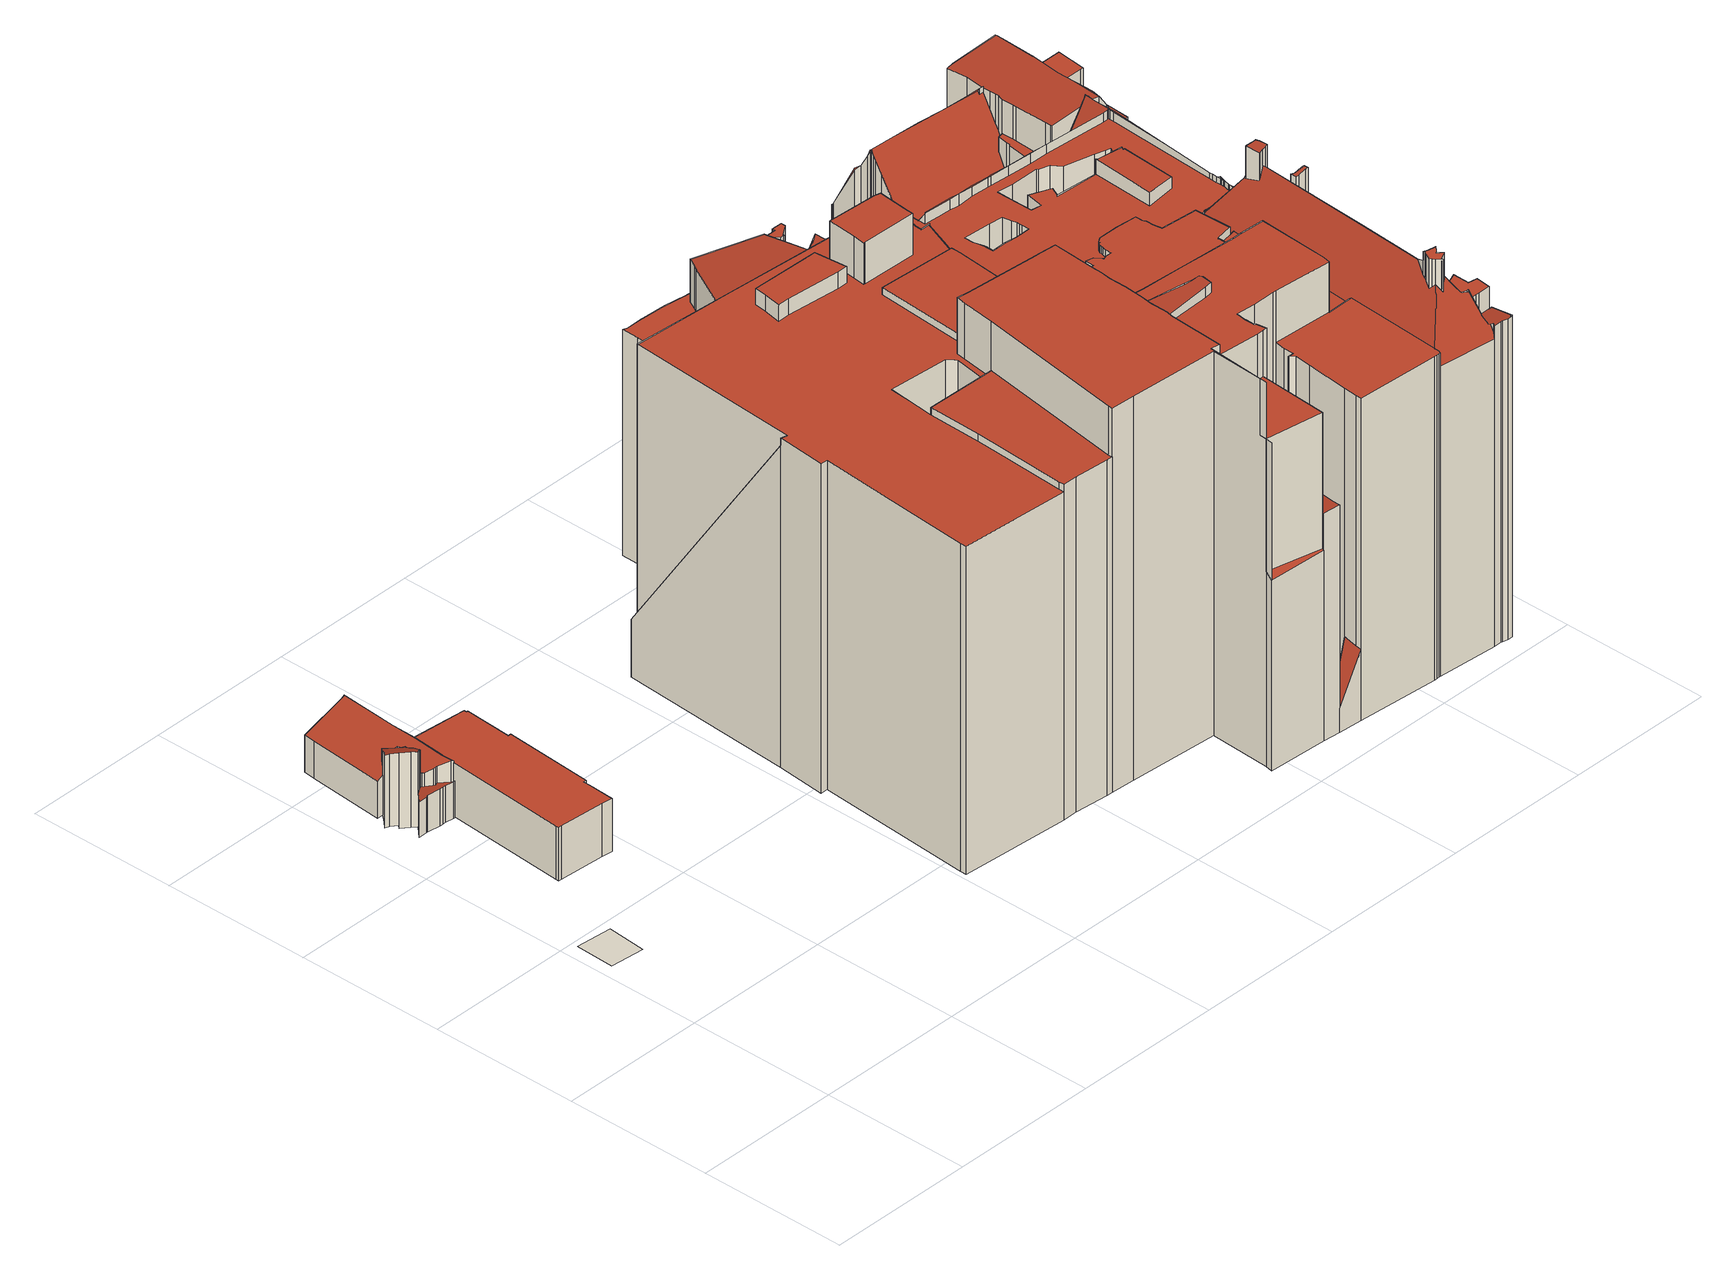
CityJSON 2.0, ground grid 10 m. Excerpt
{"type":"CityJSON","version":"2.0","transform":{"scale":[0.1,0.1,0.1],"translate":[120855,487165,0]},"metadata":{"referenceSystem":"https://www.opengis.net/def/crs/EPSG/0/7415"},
"CityObjects":{
"building1":{"type":"Building","attributes":{"dak_type":"no points","data_area":0,"data_coverage":0,"geconstateerd":false,"gid":17598523,"h_maaiveld":0.97,"kas_warenhuis":false,"lod11_replace":false,"ondergronds_type":"above ground","oorspronkelijkbouwjaar":1005,"pw_actueel":"yes","pw_bron":"ahn3","reconstructie_methode":"tudelft3d-geoflow","reconstruction_skipped":true,"rn":1,"status":"Pand in gebruik","t_run":12.97},"geometry":[{"type":"MultiSurface","lod":"0","boundaries":[[[0,1,2,3]]]}]},
"building2":{"type":"Building","attributes":{"dak_type":"slanted","data_area":21.31,"data_coverage":0.829,"geconstateerd":false,"gid":17598527,"h_dak_50p":4.55,"h_dak_70p":4.78,"h_dak_max":6.63,"h_dak_min":3.34,"h_maaiveld":1.11,"kas_warenhuis":false,"lod11_replace":false,"ondergronds_type":"above ground","oorspronkelijkbouwjaar":1005,"pw_actueel":"yes","pw_bron":"ahn3","reconstructie_methode":"tudelft3d-geoflow","reconstruction_skipped":false,"rmse_lod12":0.75,"rmse_lod13":1.31,"rmse_lod22":0.207,"rn":1,"status":"Pand in gebruik","t_run":114.47,"val3dity_codes_lod12":"[]","val3dity_codes_lod13":"[]","val3dity_codes_lod22":"[]"},"children":["building2-1"]},
"building2-1":{"type":"BuildingPart","parents":["building2"],"geometry":[{"type":"Solid","lod":"2.2","boundaries":[[[[4,5,6,7,8,9,10,11,12,13,14,15,16,17,18,19,20,21,22,23,24,25,26,27,28,29,30]],[[31,32,33,34]],[[35,36,37,38]],[[39,28,27,40]],[[41,7,6,42]],[[43,44,45,46]],[[47,20,19,48]],[[40,27,26,49]],[[50,24,23,51]],[[52,21,20,47]],[[46,45,18,17,53]],[[48,19,18,45]],[[38,37,29,28,39]],[[54,15,14,55]],[[56,30,29,37]],[[57,4,30,56]],[[58,59,60,61]],[[62,8,7,41]],[[42,6,5,63]],[[49,26,25,64]],[[65,66,67,68]],[[53,17,16,69]],[[69,16,15,54]],[[70,22,21,52]],[[68,67,71,72]],[[51,23,22,70]],[[64,25,24,50]],[[73,13,12,74]],[[55,14,13,73]],[[72,71,75,76]],[[77,78,44,43]],[[79,80,78,77]],[[81,82,83,84]],[[82,85,86,87]],[[87,86,88,89]],[[84,83,66,65]],[[61,60,85,82,81]],[[76,75,90,91]],[[91,90,80,79]],[[59,11,10,92]],[[92,10,9,93]],[[74,12,11,59,58]],[[93,9,8,62]],[[63,5,4,57]],[[89,88,94,95]],[[95,94,32,31]],[[34,33,36,35]],[[65,68,72,76,91,79,77,43,46,53,69,54,55,73,74,58,61,81,84]],[[32,94,88,86,85,60,59,92,93,62,41,42,63,57,56,37,36,33]],[[38,39,40,49,64,50,51,70,52,47,48,45,44,78,80,90,75,71,67,66,83,82,87,89,95,31,34,35]]]],"semantics":{"surfaces":[{"type":"GroundSurface"},{"type":"WallSurface","on_footprint_edge":false},{"type":"WallSurface","on_footprint_edge":true},{"type":"RoofSurface"}],"values":[[0,1,1,2,2,1,2,2,2,2,2,2,2,2,2,2,1,2,2,2,1,2,2,2,1,2,2,2,2,1,1,1,1,1,1,1,1,1,1,2,2,2,2,2,1,1,1,3,3,3]]}}]},
"building3":{"type":"Building","attributes":{"dak_type":"horizontal","data_area":43.42,"data_coverage":0.924,"geconstateerd":false,"gid":17598525,"h_dak_50p":4.78,"h_dak_70p":4.79,"h_dak_max":4.99,"h_dak_min":4.66,"h_maaiveld":1.18,"kas_warenhuis":false,"lod11_replace":false,"ondergronds_type":"above ground","oorspronkelijkbouwjaar":1005,"pw_actueel":"yes","pw_bron":"ahn3","reconstructie_methode":"tudelft3d-geoflow","reconstruction_skipped":false,"rmse_lod12":0.025,"rmse_lod13":0.0248,"rmse_lod22":0.0235,"rn":1,"status":"Pand in gebruik","t_run":84.15,"val3dity_codes_lod12":"[]","val3dity_codes_lod13":"[]","val3dity_codes_lod22":"[]"},"children":["building3-1"]},
"building3-1":{"type":"BuildingPart","parents":["building3"],"geometry":[{"type":"Solid","lod":"2.2","boundaries":[[[[96,97,98,99,100,101,102,103,104,105,106,107,108,109,110,111]],[[112,100,99,113]],[[113,99,98,114]],[[115,111,110,116]],[[117,96,111,115]],[[118,108,107,119]],[[120,101,100,112]],[[121,103,102,122]],[[122,102,101,120]],[[123,104,103,121]],[[114,98,97,124]],[[124,97,96,117]],[[125,109,108,118]],[[116,110,109,125]],[[126,105,104,123]],[[127,106,105,126]],[[119,107,106,127]],[[119,127,126,123,121,122,120,112,113,114,124,117,115,116,125,118]]]],"semantics":{"surfaces":[{"type":"GroundSurface"},{"type":"WallSurface","on_footprint_edge":true},{"type":"RoofSurface"}],"values":[[0,1,1,1,1,1,1,1,1,1,1,1,1,1,1,1,1,2]]}}]},
"building4":{"type":"Building","attributes":{"dak_type":"slanted","data_area":963.53,"data_coverage":0.908,"geconstateerd":false,"gid":17599098,"h_dak_50p":22.99,"h_dak_70p":23.37,"h_dak_max":27.12,"h_dak_min":1.41,"h_maaiveld":0.661,"kas_warenhuis":false,"lod11_replace":false,"ondergronds_type":"above ground","oorspronkelijkbouwjaar":1005,"pw_actueel":"yes","pw_bron":"ahn3","reconstructie_methode":"tudelft3d-geoflow","reconstruction_skipped":false,"rmse_lod12":2.48,"rmse_lod13":1.71,"rmse_lod22":0.513,"rn":1,"status":"Pand in gebruik","t_run":2767.5,"val3dity_codes_lod12":"[]","val3dity_codes_lod13":"[104]","val3dity_codes_lod22":"[303]"},"children":["building4-1"]},
"building4-1":{"type":"BuildingPart","parents":["building4"],"geometry":[{"type":"Solid","lod":"2.2","boundaries":[[[[128,129,130,131,132,133,134,135,136,137,138,139,140,141,142,143,144,145,146,147,148,149,150,151,152,153,154,155,156,157,158,159,160,161,162,163,164,165,166,167,168,169,170,171,172,173,174,175,176,177,178,179,180,181,182,183,184,185,186,187,188,189,190,191,192,193,194,195,196,197,198,199,200,201,202,203,204,205,206,207,208,209,210]],[[211,212,213]],[[214,215,213]],[[216,217,218,219]],[[220,208,207,221,222]],[[223,220,224,225]],[[226,195,194,227]],[[228,133,132,229]],[[229,132,131,230]],[[231,147,146,232]],[[233,148,147,231]],[[234,149,148,233]],[[235,144,143,236]],[[237,141,140,238]],[[221,207,206,239]],[[238,140,139,240]],[[240,139,138,241]],[[230,131,130,242]],[[243,134,133,228]],[[244,245,246,247]],[[247,246,248,249]],[[250,251,159,158,252]],[[253,254,255,256,257]],[[258,259,260,261]],[[262,263,264,265]],[[266,193,192,264]],[[227,194,193,266]],[[252,158,157,267]],[[268,269,270,271]],[[272,156,155,273]],[[273,155,154,274]],[[275,276,277,270]],[[278,279,280,281]],[[282,202,201,283]],[[284,150,149,234]],[[285,286,287,288]],[[289,290,291,292,293]],[[294,295,296,297,298]],[[299,300,301,302]],[[303,304,305,306]],[[307,308,309,310]],[[311,196,195,226]],[[312,313,259,258]],[[314,315,316,317]],[[318,319,320,321]],[[322,323,319,318]],[[324,325,326,327]],[[328,329,330,331]],[[332,186,185,333]],[[334,335,333,336]],[[222,221,337,338,339,340]],[[341,342,343,344]],[[306,305,345,346]],[[347,348,304,303,349]],[[346,345,350,351]],[[352,353,354,355]],[[356,357,358,359]],[[351,350,360,361]],[[362,363,364,365]],[[366,367,368,369]],[[370,371,372,373]],[[374,375,376,377]],[[378,128,210,379]],[[241,138,137,380]],[[381,382,383,384]],[[385,386,387,388]],[[389,390,391,392]],[[393,394,386,385]],[[395,396,217,216]],[[310,309,382,381]],[[397,398,399,400]],[[401,402,403,404]],[[405,198,197,406]],[[407,408,409]],[[410,411,409]],[[412,413,363,362]],[[361,360,414,415]],[[365,364,416,417]],[[418,419,325,324]],[[420,421,419,418]],[[422,423,394,393]],[[424,425,426,427]],[[428,429,430,431]],[[432,433,434,435]],[[436,437,438,439]],[[439,438,440,441]],[[442,182,181,398,397]],[[443,444,445,446]],[[447,448,449,255,254,253]],[[450,451,452,453]],[[454,455,456,457]],[[458,459,455,454]],[[460,461,462,463,464]],[[465,466,461,460]],[[254,255,449,467,468]],[[469,470,448,447]],[[471,187,186,332]],[[472,473,433,432]],[[474,184,183,475]],[[476,477,473,472]],[[478,479,480]],[[479,478,481]],[[482,483,484,485]],[[232,146,145,486]],[[415,414,402,401]],[[487,488,489,490]],[[491,492,493,494]],[[495,494,493,295,294]],[[496,491,497]],[[498,499,500,501]],[[502,503,504]],[[505,506,503,507]],[[508,509,510]],[[255,254,510]],[[257,256,459,458]],[[274,154,153,511]],[[511,153,152,276,275]],[[512,172,171,513]],[[514,169,168,466,465]],[[515,516,164,163,517]],[[466,168,167,518,519]],[[519,518,520,466]],[[521,173,172,512]],[[518,167,166,522]],[[375,523,522,524]],[[373,372,525,526]],[[527,528,529,530]],[[531,532,533,534]],[[535,536,537,538,539]],[[540,541,542,543]],[[404,403,544,545]],[[546,161,160,547,548]],[[548,547,549,550]],[[551,552,488,487]],[[553,199,198,405]],[[554,555,556,557]],[[558,559,560]],[[561,562,291,290]],[[349,303,563,564]],[[565,566,567,568]],[[569,570,335,334]],[[517,163,162,571]],[[572,573,574,575]],[[576,577,315,314]],[[369,368,323,322]],[[466,520,523,375,374]],[[317,316,578,579]],[[580,581,582,583]],[[584,585,586,587]],[[583,582,577,576]],[[261,260,581,580]],[[588,589,590,591]],[[592,191,190,593]],[[593,190,189,594]],[[579,578,595,596]],[[597,188,187,471]],[[594,189,188,597]],[[598,599,600,601]],[[602,603,604,605]],[[606,607,608,609]],[[564,563,610,611]],[[612,613,444,443]],[[614,615,616,617]],[[617,616,618,619]],[[620,621,300,299]],[[283,201,200,622]],[[406,197,196,311]],[[623,624,625,626]],[[626,625,421,420]],[[627,628,629,630]],[[384,383,628,627]],[[631,632,437,436]],[[633,634,632,631]],[[635,636,357,356]],[[637,638,639,640]],[[641,642,643,644]],[[645,646,642,641]],[[647,648,649,650]],[[651,652,653,654]],[[654,653,655,656]],[[657,658,622,659]],[[557,556,660,661]],[[661,660,263,262]],[[265,264,192,191,592]],[[662,663,664,665]],[[507,503,502,599,598]],[[543,542,516,515]],[[666,667,668,669]],[[667,165,164,516]],[[669,668,670,671,672]],[[673,674,675,676]],[[677,676,675,678,541,540]],[[672,671,674,673]],[[671,670,679]],[[541,678,679]],[[680,681,676,677]],[[682,683,684,646,645,685]],[[644,643,686,687]],[[286,688,683,682]],[[359,358,688,286,285]],[[685,645,451,450]],[[687,686,684,683]],[[689,690,691,692]],[[693,694,695,696]],[[692,691,555,554]],[[481,478,694,693]],[[697,698,699,700]],[[431,430,701,702]],[[702,701,703,704]],[[705,706,477,476]],[[435,434,429,428]],[[696,695,396,395]],[[707,708,709,710]],[[711,712,713,714]],[[715,716,717,718,719]],[[509,508,720,721]],[[271,270,277,722,723]],[[723,722,532,531]],[[276,152,151,724]],[[724,151,150,284]],[[725,726,727,728]],[[568,567,726,725]],[[380,137,136,727]],[[729,730,245,244,731]],[[731,244,367,366]],[[732,733,313,312]],[[734,735,411,410]],[[736,737,738,739,663,662]],[[738,737,740]],[[741,742,585,584]],[[663,739,743,744]],[[744,743,745]],[[745,746,747]],[[748,749,613,612]],[[355,354,607,606]],[[609,608,750,749,748]],[[611,610,750,608]],[[751,752,753,754]],[[698,755,756,757]],[[758,759,174,173,521]],[[288,287,513,760]],[[760,513,171,170,761]],[[464,463,762,763]],[[764,377,376,765,766]],[[767,768,769,770]],[[771,772,768,767,773]],[[774,775,776,777]],[[778,779,780,781]],[[781,780,782,783]],[[773,767,494,495]],[[763,762,755,698,697]],[[784,785,562,561]],[[786,787,788,789]],[[757,756,787,786]],[[790,791,603,602]],[[792,793,506,505]],[[794,795,793,792]],[[796,797,566,565]],[[798,799,797,796]],[[728,727,136,135,800,801]],[[802,803,799,798]],[[800,135,134,243]],[[801,800,803,802]],[[640,639,804,805]],[[327,326,806,807]],[[710,709,712,711]],[[236,143,142,808]],[[486,145,144,235]],[[808,142,141,237]],[[809,810,811,812]],[[571,162,161,546]],[[813,457,456,621,620]],[[331,330,457,813]],[[745,814,742,741]],[[587,586,815,816]],[[816,815,817,818]],[[819,820,821,212,211]],[[822,823,820,819]],[[824,825,215,214]],[[826,827,828,829,830]],[[831,832,638,637]],[[559,558,735,734]],[[833,834,835,836]],[[837,838,839,840]],[[841,842,843]],[[601,600,842,844]],[[844,842,841,845,846]],[[846,845,791,790]],[[847,848,425,424]],[[832,849,850,851]],[[830,829,849,832,831]],[[852,853,854,855]],[[856,857,858,859]],[[859,858,853,852]],[[851,850,860,861]],[[862,863,864,865]],[[866,867,863,862]],[[868,869,867,866]],[[870,871,570,569]],[[872,873,874,875]],[[876,877,878,879]],[[480,871,870]],[[880,881,882,320]],[[883,884,881,880]],[[321,320,882,730,729]],[[526,525,884,883]],[[591,590,885,886]],[[547,160,159,251]],[[887,888,251,250]],[[889,888,887]],[[468,467,269,268]],[[534,533,890,891]],[[891,890,892]],[[293,292,893,894,895]],[[895,894,353,352]],[[896,897,898,899]],[[754,753,348,347]],[[446,445,636,635]],[[900,901,828,827]],[[902,903,904,905]],[[906,907,716,715]],[[717,716,908]],[[463,462,909,910]],[[910,909,377,764]],[[388,387,390,389]],[[911,912,573,572]],[[766,765,913,779,778]],[[779,913,914,915]],[[659,622,200,199,553]],[[344,343,916,917]],[[524,522,166,165,667,666]],[[918,175,174,759]],[[453,452,759,758]],[[919,176,175,918]],[[400,399,920,921]],[[921,920,179,178,922]],[[398,181,180,923]],[[923,180,179,920]],[[924,475,183,182,442]],[[650,649,925,926]],[[926,925,927,928]],[[928,927,690,689]],[[929,930,205,204,931]],[[239,206,205,930]],[[917,916,658,657]],[[339,338,337,930,929]],[[342,932,338,339]],[[931,204,203,933]],[[933,203,202,282]],[[934,935,615,614]],[[936,937,483,482]],[[938,939,937,936]],[[249,248,935,934]],[[915,914,940,941]],[[905,904,942,943]],[[719,718,903,902]],[[944,945,946,947]],[[943,942,945,944]],[[947,946,329,328]],[[948,949,950,951]],[[530,529,848,847]],[[861,860,857,856,952]],[[952,856,953,954]],[[855,854,955,956]],[[956,955,949,948]],[[957,958,959,960]],[[441,440,958,957]],[[865,864,873,872]],[[960,959,961,962]],[[962,961,634,633]],[[963,964,528,527]],[[761,170,169,514]],[[297,296,552,551]],[[490,489,737,736]],[[501,500,965,966]],[[840,839,834,833]],[[714,713,967,968]],[[968,967,838,837]],[[969,970,971,972]],[[539,538,752,751]],[[836,835,964,963]],[[875,874,877,876]],[[973,974,901,900]],[[392,391,308,307]],[[879,878,475,924]],[[975,177,176,919]],[[922,178,177,975]],[[805,804,827,826]],[[951,950,279,278]],[[976,977,974,973]],[[978,979,977,976]],[[980,981,979,978]],[[982,983,984,981,980]],[[417,416,984,983]],[[427,426,985,986]],[[986,985,708,707]],[[700,699,290,289]],[[972,971,785,784]],[[789,788,970,969]],[[379,210,209,987]],[[987,209,208,220,223]],[[605,604,795,794]],[[899,898,893,292]],[[966,965,988,989]],[[989,988,897,896]],[[990,991,992,499,498]],[[993,994,537,536]],[[499,992,536,535]],[[545,544,994,993]],[[219,218,995,996]],[[996,995,733,732]],[[997,998,652,651]],[[485,484,998,997]],[[999,1000,772,771]],[[575,574,1000,999]],[[777,776,1001,681,680]],[[941,940,1001,776]],[[783,782,912,911]],[[770,769,775,774]],[[665,664,423,422]],[[954,953,869,868]],[[336,333,185,184,474]],[[298,297,991,990]],[[496,492,491]],[[818,817,1002,1003]],[[886,885,823,822]],[[596,595,589,588]],[[1004,1005,1006]],[[550,549,1007,1008]],[[470,469,1009]],[[281,280,1010,1011]],[[1011,1010,413,412]],[[619,618,939,938]],[[302,301,907,906]],[[1012,1013,1014]],[[721,720,1013,1012]],[[267,157,156,272]],[[807,806,983,982]],[[630,629,624,623]],[[1008,1007,1005,1004]],[[1003,1002,1015,1016]],[[1016,1015,821,820]],[[812,811,825,824]],[[1017,1018,1019,810,809]],[[810,1019,648,647]],[[408,1020,1018,1017]],[[1021,1022,1020,408,407]],[[242,130,129,1022,1021]],[[656,655,371,370]],[[225,224,1023,932,342,341]],[[340,339,338,1023,224]],[[704,703,706,705]],[[1022,129,128,378]],[[869,953,856,859,852,855,956,948,951,278,281,1011,412,362,365,417,983,806,326,325,419,421,625,624,629,628,383,382,309,308,391,390,387,386,394,423,664,663,744,745,741,584,587,816,818,1003,1016,820,823,885,590,589,595,578,316,315,577,582,581,260,259,313,733,995,218,217,396,695,694,478,480,870,569,334,336,474,475,878,877,874,873,864,863,867],[938,936,482,485,997,651,654,656,370,373,526,883,880,320,319,323,368,367,244,247,249,934,614,617,619],[707,710,711,714,968,837,840,833,836,963,527,530,847,424,427,986]],[[523,520,518,522]],[[594,597,471,332,1024,1025,1026,261,580,1027,1028,1029,1030,1031,593]],[[747,843,842,600,599,502,504,1032,1033,1034,1035,1036,560,559,734,410,409,408,1017,809,812,824,214,213,212,821,1015,1002,817,815,586,585,742,814,745]],[[669,672,673,676,681,1001,940,914,913,765,376,375,524,666]],[[671,679,678,675,674]],[[541,679,670,668,667,516,542]],[[684,686,643,642,646]],[[685,450,453,758,521,512,513,287,286,682]],[[790,602,605,794,792,505,507,598,601,844,846]],[[796,565,568,725,728,801,802,798]],[[937,939,618,616,615,935,248,246,245,730,882,881,884,525,372,371,655,653,652,998,484,483]],[[333,335,570,871,480,479,481,693,696,395,216,219,996,732,312,258,261,1026,1025,1024,332]],[[322,318,321,729,731,366,369]],[[1037,1006,1005,1007,549,547,251,888,889,1009,469,447,253,257,458,454,457,330,329,946,945]],[[377,909,462,461,466,374]],[[327,807,982,980,978,976,973,900,827,804,639,638,832,851,861,952,954,868,866,862,865,872,875,876,879,924,442,397,400,921,922,975,919,918,759,452,451,645,641,644,687,683,688,358,357,636,445,444,613,749,750,610,563,303,306,346,351,361,415,401,404,545,993,536,992,991,297,551,487,490,736,662,665,422,393,385,388,389,392,307,310,381,384,627,630,623,626,420,418,324],[473,477,706,703,701,430,429,434,433],[959,958,440,438,437,632,634,961]],[[923,920,399,398]],[[215,825,811,810,647,650,926,928,689,692,554,557,661,262,265,592,593,1031,1030,1029,1028,1027,580,583,576,314,317,579,596,588,591,886,822,819,211,213]],[[930,337,221,239]],[[342,339,929,931,933,282,283,622,658,916,343]],[[839,838,967,713,712,709,708,985,426,425,848,529,528,964,835,834]],[[232,486,235,236,808,237,238,240,241,380,727,726,567,1038,1039,1040,1041,1042,1043,1044,1045,1046,533,532,722,277,276,724,284,234,233,231]],[[962,633,631,436,439,441,957,960]],[[290,699,698,757,786,789,969,972,784,561]],[[761,514,465,460,464,763,697,700,289,293,895,352,355,606,609,748,612,443,446,635,356,359,285,288,760]],[[753,752,538,537,994,544,403,402,414,360,350,345,305,304,348]],[[897,988,965,500,499,535,539,751,754,347,349,564,611,608,607,354,353,894,893,898]],[[791,845,841,843,747,746,745,743,739,738,740,1047,1048,492,496,497,1006,1037,945,942,904,903,718,717,908,1049,1050,603]],[[805,826,830,831,637,640]],[[854,853,858,857,860,850,849,829,828,901,974,977,979,981,984,416,364,363,413,1010,280,279,950,949,955]],[[704,705,476,472,432,435,428,431,702]],[[793,795,604,603,1050,1049,908,716,907,301,300,621,456,455,459,256,255,510,509,721,1012,1014,892,890,533,1046,1045,1044,1043,1042,1041,1040,1039,1038,567,566,797,799,735,558,560,1036,1035,1034,1033,1032,504,503,506]],[[966,989,896,899,292,291,562,785,971,970,788,787,756,755,762,463,910,764,766,778,781,783,911,572,575,999,771,773,495,294,298,990,498,501]],[[573,912,782,780,779,915,941,776,775,769,768,772,1000,574]],[[492,1048,1047,740,737,489,488,552,296,295,493]],[[571,546,548,550,1008,1004,1006,497,491,494,767,770,774,777,680,677,540,543,515,517]],[[470,1009,889,887,250,252,267,272,273,274,511,275,270,269,467,449,448]],[[1013,720,508,510,254,468,268,271,723,531,534,891,892,1014]],[[947,328,331,813,620,299,302,906,715,719,902,905,943,944]],[[242,1021,407,409,411,735,799,803,800,243,228,229,230]],[[378,379,987,223,225,341,344,917,657,659,553,405,406,311,226,227,266,264,263,660,556,555,691,690,927,925,649,648,1019,1018,1020,1022]],[[1023,338,932]],[[340,224,220,222]]]],"semantics":{"surfaces":[{"type":"GroundSurface"},{"type":"WallSurface","on_footprint_edge":false},{"type":"WallSurface","on_footprint_edge":true},{"type":"RoofSurface"}],"values":[[0,1,1,1,2,1,2,2,2,2,2,2,2,2,2,2,2,2,2,1,1,2,1,1,1,2,2,2,1,2,2,1,1,2,2,1,1,1,1,1,1,2,1,1,1,1,1,1,2,1,1,1,1,1,1,1,1,1,1,1,1,1,2,2,1,1,1,1,1,1,1,1,2,1,1,1,1,1,1,1,1,1,1,1,1,1,2,1,1,1,1,1,1,1,1,1,2,1,2,1,1,1,1,2,1,1,1,1,1,1,1,1,1,1,1,2,2,2,2,2,2,1,2,2,1,1,1,1,1,1,1,2,1,1,2,1,1,1,1,1,1,2,1,1,1,1,1,1,1,1,1,1,2,2,1,2,2,1,1,1,1,1,1,1,1,2,2,1,1,1,1,1,1,1,1,1,1,1,1,1,1,1,1,2,1,1,1,1,2,1,1,1,1,1,1,1,1,1,1,1,1,1,1,1,1,1,1,1,1,1,1,1,1,1,1,1,1,1,2,2,1,1,2,1,1,1,1,1,1,1,1,1,1,1,1,1,1,1,1,2,1,2,1,1,1,1,1,1,1,1,1,1,1,1,1,1,1,1,1,2,1,2,1,1,1,1,2,2,2,1,2,1,1,1,1,1,1,1,1,1,1,1,1,1,1,1,1,1,1,1,1,1,1,1,1,1,1,1,1,1,1,1,1,1,1,1,1,2,1,1,1,1,1,1,1,1,1,1,1,1,1,1,1,1,1,1,1,1,2,1,2,2,1,2,1,2,2,2,2,1,1,1,2,2,1,1,1,2,2,1,1,1,1,1,1,1,1,1,1,1,1,1,1,1,1,1,1,1,1,1,1,2,1,1,1,1,1,1,1,1,1,1,1,1,1,2,2,1,1,1,1,1,1,1,1,1,1,1,1,2,2,1,1,1,1,1,1,1,1,1,1,1,1,1,1,1,1,1,1,1,1,2,1,1,1,1,1,1,1,1,1,1,1,1,1,1,2,1,1,1,1,1,1,1,1,1,1,2,1,1,1,1,2,3,3,3,3,3,3,3,3,3,3,3,3,3,3,3,3,3,3,3,3,3,3,3,3,3,3,3,3,3,3,3,3,3,3,3,3,3,3,3,3,3,3,3,3]]}}]},
"building5":{"type":"Building","attributes":{"dak_type":"slanted","data_area":219.98,"data_coverage":0.931,"geconstateerd":false,"gid":17598531,"h_dak_50p":19.03,"h_dak_70p":19.73,"h_dak_max":23.47,"h_dak_min":2.14,"h_maaiveld":1.08,"kas_warenhuis":false,"lod11_replace":false,"ondergronds_type":"above ground","oorspronkelijkbouwjaar":1005,"pw_actueel":"yes","pw_bron":"ahn3","reconstructie_methode":"tudelft3d-geoflow","reconstruction_skipped":false,"rmse_lod12":3.19,"rmse_lod13":1.78,"rmse_lod22":0.678,"rn":1,"status":"Pand in gebruik","t_run":534.01,"val3dity_codes_lod12":"[]","val3dity_codes_lod13":"[]","val3dity_codes_lod22":"[]"},"children":["building5-1"]},
"building5-1":{"type":"BuildingPart","parents":["building5"],"geometry":[{"type":"Solid","lod":"2.2","boundaries":[[[[1051,1052,1053,1054,1055,1056,1057,1058,1059,1060,1061,1062,1063,1064,1065,1066,1067,1068,1069,1070,1071,1072,1073,1074,1075,1076,1077,1078,1079,1080,1081,1082,1083,1084,1085,1086,1087,1088,1089,1090,1091,1092,1093,1094,1095,1096,1097,1098,1099],[1100,1101,1102,1103,1104,1105,1106,1107,1108,1109,1110,1111,1112,1113,1114,1115,1116,1117,1118,1119,1120,1121,1122,1123,1124,1125,1126,1127]],[[1128,1129,1130,1131]],[[1132,1133,1089,1088,1129,1128]],[[1134,1135,1136,1137]],[[1138,1107,1106,1139]],[[1140,1099,1098,1141]],[[1141,1098,1097,1142]],[[1143,1056,1055,1144]],[[1145,1146,1147,1148]],[[1149,1108,1107,1138]],[[1150,1105,1104,1151]],[[1152,1058,1057,1153]],[[1154,1080,1079,1155,1156]],[[1156,1155,1157,1158]],[[1155,1079,1078,1159]],[[1160,1100,1127,1161]],[[1162,1163,1054,1053,1164]],[[1165,1166,1163,1162]],[[1167,1086,1085,1168]],[[1137,1136,1169,1170]],[[1171,1164,1053,1052,1172]],[[1173,1174,1166,1165]],[[1175,1176,1164,1171]],[[1177,1178,1179]],[[1180,1181,1182,1183]],[[1184,1185,1186,1187]],[[1188,1189,1190,1191,1192]],[[1191,1190,1185,1184]],[[1192,1191,1193]],[[1183,1182,1194,1193]],[[1195,1196,1181,1180]],[[1197,1083,1082,1198,1195]],[[1199,1124,1123,1200]],[[1170,1169,1201,1202,1203]],[[1202,1201,1204]],[[1205,1118,1117,1206]],[[1207,1205,1208,1209]],[[1210,1091,1090,1211]],[[1212,1084,1083,1197]],[[1213,1081,1080,1154]],[[1168,1085,1084,1212]],[[1198,1196,1195]],[[1214,1215,1216,1217]],[[1218,1219,1220,1221]],[[1219,1116,1115,1222]],[[1223,1224,1119,1118,1205,1207]],[[1221,1220,1225,1226]],[[1227,1228,1076,1075,1229]],[[1230,1077,1076,1228]],[[1231,1063,1062,1232]],[[1233,1234,1235,1236,1237]],[[1238,1068,1067,1239]],[[1215,1214,1240]],[[1241,1094,1093,1146,1145]],[[1242,1087,1086,1167]],[[1217,1216,1243,1244]],[[1245,1246,1247,1248]],[[1249,1250,1135,1134]],[[1250,1059,1058,1152]],[[1251,1064,1063,1231]],[[1252,1253,1065,1064,1251]],[[1254,1255,1256,1257]],[[1258,1071,1070,1259]],[[1260,1140,1261,1262]],[[1263,1051,1099,1140,1260]],[[1264,1096,1095,1265]],[[1266,1267,1268,1265,1269]],[[1269,1265,1095,1094,1241]],[[1270,1271,1272,1273]],[[1274,1072,1071,1258]],[[1142,1097,1096,1264]],[[1275,1276,1246,1245]],[[1239,1067,1066,1277,1278]],[[1278,1277,1279,1280]],[[1259,1070,1069,1281]],[[1144,1055,1054,1163]],[[1282,1283,1284,1285]],[[1273,1272,1286,1287]],[[1285,1284,1174,1173]],[[1288,1289,1290,1283,1282]],[[1291,1292,1293,1294]],[[1295,1110,1109,1296]],[[1161,1297,1298]],[[1127,1297,1161]],[[1153,1057,1056,1143]],[[1299,1300,1301,1302]],[[1303,1304,1300,1299]],[[1206,1117,1116,1219,1218]],[[1302,1301,1305,1306]],[[1307,1308,1309,1310]],[[1311,1312,1313,1314]],[[1314,1313,1315,1316]],[[1203,1202,1317,1318]],[[1209,1208,1319,1320]],[[1321,1074,1073,1322]],[[1248,1247,1323,1312,1311]],[[1324,1122,1121,1325]],[[1325,1121,1120,1326]],[[1281,1069,1068,1238]],[[1310,1309,1276,1275]],[[1327,1060,1059,1250,1249]],[[1232,1062,1061,1328]],[[1236,1235,1329]],[[1280,1279,1329]],[[1330,1331,1332,1256]],[[1320,1319,1333,1334,1335]],[[1222,1115,1114,1336]],[[1211,1090,1089,1133]],[[1337,1338,1092,1091,1210]],[[1146,1093,1092,1338]],[[1339,1103,1102,1340]],[[1151,1104,1103,1339]],[[1340,1102,1101,1341]],[[1139,1106,1105,1150]],[[1189,1188,1342]],[[1294,1293,1289,1288]],[[1283,1290,1343,1344]],[[1344,1343,1178,1177]],[[1334,1333,1331,1330]],[[1326,1120,1119,1224]],[[1335,1334,1345,1346]],[[1346,1345,1224,1223]],[[1347,1348,1240]],[[1349,1350,1133,1132]],[[1348,1347,1350,1349]],[[1277,1066,1065,1253]],[[1351,1352,1253,1252]],[[1172,1052,1051,1263]],[[1353,1354,1234,1233]],[[1312,1323,1354,1353]],[[1355,1296,1109,1108,1149]],[[1287,1286,1176,1175]],[[1356,1291,1271,1270]],[[1306,1305,1226,1357]],[[1357,1226,1225,1358,1359]],[[1360,1361,1362,1363,1364]],[[1364,1363,1228,1227]],[[1159,1078,1077,1230]],[[1365,1366,1338,1337]],[[1148,1147,1366,1365]],[[1267,1266,1148]],[[1262,1261,1268,1267]],[[1158,1157,1296,1355]],[[1367,1111,1110,1295]],[[1198,1082,1081,1213]],[[1200,1123,1122,1324]],[[1237,1236,1352,1351]],[[1187,1186,1368,1369]],[[1369,1368,1292,1291,1356]],[[1316,1315,1318,1370]],[[1370,1318,1317,1255,1254]],[[1328,1061,1060,1327]],[[1257,1256,1332,1308,1307]],[[1371,1125,1124,1199]],[[1297,1127,1126,1372]],[[1372,1126,1125,1371]],[[1322,1073,1072,1274]],[[1229,1075,1074,1321,1373]],[[1373,1321,1304,1303]],[[1359,1358,1361,1360]],[[1362,1361,1374]],[[1375,1113,1112,1376]],[[1336,1114,1113,1375]],[[1376,1112,1111,1367]],[[1341,1101,1100,1160]],[[1131,1130,1243]],[[1129,1088,1377]],[[1377,1088,1087,1242]],[[1164,1176,1286,1272,1271,1291,1294,1288,1282,1285,1173,1165,1162]],[[1265,1268,1261,1140,1141,1142,1264]],[[1378,1379,1380,1150,1151,1339,1340,1341,1160,1161,1298,1179,1178,1343,1290,1289,1293,1292,1368,1186,1185,1190,1189,1342,1381]],[[1211,1133,1350,1347,1240,1214,1382,1263,1260,1262,1267,1148,1365,1337,1210]],[[1335,1346,1223,1207,1209,1320]],[[1171,1172,1263,1382,1214,1217,1383,1384,1212,1197,1195,1180,1183,1193,1191,1184,1187,1369,1356,1270,1273,1287,1175]],[[1231,1232,1328,1327,1249,1134,1137,1170,1203,1318,1315,1313,1312,1353,1233,1237,1351,1252,1251]],[[1257,1307,1310,1275,1245,1248,1311,1314,1316,1370,1254]],[[1218,1221,1226,1305,1301,1300,1304,1321,1322,1274,1258,1259,1281,1238,1239,1278,1280,1329,1235,1234,1354,1323,1247,1246,1276,1309,1308,1332,1331,1333,1319,1208,1205,1206]],[[1228,1363,1362,1374,1385,1222,1336,1375,1376,1367,1295,1296,1157,1155,1159,1230]],[[1148,1266,1269,1241,1145]],[[1366,1147,1146,1338]],[[1379,1378,1381,1342,1188,1192,1193,1194,1182,1181,1196,1198,1213,1154,1156,1158,1355,1149,1138,1139,1150,1380]],[[1352,1236,1329,1279,1277,1253]],[[1255,1317,1202,1204,1325,1326,1224,1345,1334,1330,1256]],[[1364,1227,1229,1373,1303,1299,1302,1306,1357,1359,1360]],[[1385,1374,1361,1358,1225,1220,1219,1222]],[[1169,1136,1135,1250,1152,1153,1143,1144,1163,1166,1174,1284,1283,1344,1177,1179,1298,1297,1372,1371,1199,1200,1324,1325,1204,1201]],[[1131,1243,1216,1215,1240,1348,1349,1132,1128]],[[1377,1242,1167,1168,1212,1384,1383,1217,1244,1243,1130,1129]]]],"semantics":{"surfaces":[{"type":"GroundSurface"},{"type":"WallSurface","on_footprint_edge":false},{"type":"WallSurface","on_footprint_edge":true},{"type":"RoofSurface"}],"values":[[0,1,2,1,2,2,2,2,1,2,2,2,2,1,2,2,2,1,2,1,2,1,1,1,1,1,1,1,1,1,1,2,2,1,1,2,1,2,2,2,2,1,1,1,2,2,1,2,2,2,1,2,1,2,2,1,1,1,2,2,2,1,2,1,2,2,1,2,1,2,2,1,2,1,2,2,1,1,1,1,1,2,1,2,2,1,1,2,1,1,1,1,1,1,2,1,2,2,2,1,2,2,1,1,1,1,2,2,2,2,2,2,2,2,1,1,1,1,1,2,1,1,1,1,1,2,1,2,1,1,2,1,1,1,1,1,1,2,1,1,1,1,1,2,2,2,1,1,1,1,1,2,1,2,2,2,2,2,1,1,1,2,2,2,2,1,2,2,3,3,3,3,3,3,3,3,3,3,3,3,3,3,3,3,3,3,3,3]]}}]}
},
"vertices":[
[34,194,0],[10,196,0],[9,170,0],[32,168,0],
[41,317,11],[35,318,11],[33,318,11],[31,318,11],[22,319,11],[21,319,11],[15,319,11],[22,326,11],[19,329,11],[14,333,11],[16,335,11],[12,338,11],[9,339,11],[13,343,11],[17,348,11],[13,348,11],[17,399,11],[18,407,11],[46,405,11],[48,405,11],[48,404,11],[45,366,11],[44,348,11],[42,327,11],[42,326,11],[42,318,11],[42,317,11],[34,324,46],[34,324,34],[35,324,35],[35,324,46],[41,319,49],[41,319,35],[42,318,35],[42,318,49],[42,326,49],[42,327,49],[31,318,36],[33,318,36],[24,355,49],[24,355,40],[17,348,38],[17,348,54],[17,399,36],[13,348,36],[44,348,49],[48,404,48],[48,405,48],[18,407,36],[13,343,58],[12,338,60],[16,335,60],[42,317,36],[41,317,36],[22,326,62],[22,326,34],[25,328,34],[25,328,61],[22,319,36],[35,318,36],[45,366,48],[28,331,58],[28,331,43],[30,337,43],[30,337,55],[9,339,60],[46,405,47],[30,342,43],[30,342,53],[14,333,62],[19,329,62],[31,344,44],[31,344,52],[28,349,50],[28,349,42],[29,348,51],[29,348,43],[27,329,59],[27,329,43],[27,330,43],[27,330,59],[27,329,34],[28,329,34],[28,329,43],[29,328,34],[29,328,43],[30,346,43],[30,346,51],[15,319,35],[21,319,35],[33,325,34],[33,325,45],
[45,350,12],[82,347,12],[82,345,12],[83,345,12],[81,313,12],[83,313,12],[79,253,12],[77,253,12],[77,249,12],[76,231,12],[69,232,12],[38,234,12],[36,234,12],[36,236,12],[44,349,12],[44,350,12],[81,313,48],[83,345,48],[82,345,48],[44,350,48],[44,349,48],[45,350,48],[36,234,48],[38,234,48],[83,313,48],[77,253,48],[79,253,48],[77,249,48],[82,347,48],[36,236,48],[76,231,48],[69,232,48],
[578,223,7],[577,207,7],[576,199,7],[576,198,7],[576,197,7],[577,197,7],[576,190,7],[575,173,7],[575,170,7],[574,149,7],[573,149,7],[573,147,7],[572,147,7],[567,80,7],[567,68,7],[566,67,7],[567,66,7],[566,63,7],[566,59,7],[567,59,7],[567,58,7],[568,58,7],[568,50,7],[567,35,7],[566,25,7],[565,9,7],[564,9,7],[564,8,7],[561,8,7],[557,9,7],[556,9,7],[551,9,7],[510,12,7],[509,12,7],[507,12,7],[505,12,7],[450,16,7],[434,17,7],[422,18,7],[382,20,7],[383,25,7],[385,66,7],[324,70,7],[308,71,7],[304,71,7],[281,73,7],[271,73,7],[197,78,7],[197,82,7],[204,188,7],[199,188,7],[202,221,7],[209,339,7],[213,338,7],[284,334,7],[401,326,7],[411,325,7],[415,325,7],[535,317,7],[548,316,7],[551,316,7],[552,316,7],[553,316,7],[574,315,7],[577,314,7],[583,314,7],[584,314,7],[584,312,7],[584,310,7],[583,291,7],[582,279,7],[581,268,7],[581,267,7],[580,257,7],[586,256,7],[593,256,7],[592,251,7],[592,246,7],[591,228,7],[589,228,7],[580,229,7],[579,229,7],[578,229,7],[548,201,226],[548,201,217],[556,203,214],[557,203,213],[557,203,212],[460,303,230],[460,303,223],[462,303,223],[462,303,230],[580,229,188],[589,228,29],[589,228,188],[580,229,191],[582,240,188],[582,240,194],[584,312,190],[584,314,190],[577,197,212],[576,197,212],[576,198,211],[567,59,216],[566,59,215],[567,58,216],[568,58,216],[567,66,215],[566,67,215],[567,80,215],[572,147,215],[591,228,29],[573,147,216],[573,149,216],[576,199,211],[576,190,212],[508,267,224],[508,267,198],[479,269,198],[479,269,224],[483,276,197],[483,276,223],[551,9,224],[551,9,215],[556,9,224],[547,25,243],[547,25,236],[547,25,233],[546,25,234],[546,25,243],[547,297,230],[547,297,224],[550,297,224],[550,297,230],[577,311,195],[577,311,182],[577,314,182],[577,314,195],[583,314,189],[557,9,224],[556,25,236],[556,25,221],[564,25,221],[564,25,236],[561,8,224],[564,8,224],[564,9,224],[566,25,221],[566,25,216],[564,25,215],[413,222,223],[413,222,202],[419,222,202],[419,222,223],[586,256,176],[580,257,184],[568,50,216],[323,175,267],[323,175,234],[308,74,234],[308,74,267],[396,129,267],[396,129,263],[396,129,259],[397,143,259],[397,143,267],[498,88,260],[498,88,223],[501,136,224],[501,136,229],[501,136,260],[534,37,270],[534,37,255],[537,40,250],[537,40,270],[412,158,229],[412,158,194],[417,160,194],[417,160,229],[474,220,229],[474,220,224],[460,220,224],[460,220,229],[584,310,190],[504,300,230],[504,300,224],[546,217,229],[546,217,225],[546,215,225],[546,215,229],[526,263,233],[526,263,224],[527,265,224],[527,265,233],[527,263,233],[527,263,224],[450,206,229],[450,206,224],[447,205,224],[447,205,229],[531,30,270],[531,30,249],[535,32,253],[535,32,270],[535,317,201],[415,325,200],[414,322,222],[414,322,205],[415,325,222],[584,241,29],[584,241,79],[584,241,178],[584,241,188],[583,243,194],[583,243,179],[581,249,183],[581,249,191],[418,161,194],[418,161,229],[411,150,234],[411,150,194],[412,158,232],[440,160,194],[440,160,229],[397,148,267],[397,148,235],[397,151,234],[397,151,267],[327,204,267],[327,204,229],[326,198,229],[326,198,267],[442,156,194],[442,156,229],[438,220,223],[438,220,202],[442,215,202],[442,215,224],[506,225,233],[506,225,224],[525,226,225],[525,226,233],[528,278,224],[528,278,198],[531,277,198],[531,277,224],[422,19,229],[422,19,161],[425,66,159],[425,66,229],[578,223,190],[578,229,190],[574,149,216],[457,218,229],[457,218,224],[457,217,224],[457,217,229],[488,214,229],[488,214,224],[488,215,224],[488,215,229],[488,216,229],[488,216,224],[488,219,224],[488,219,229],[489,212,229],[489,212,224],[448,304,230],[448,304,223],[213,338,231],[213,338,46],[206,220,225],[206,220,230],[458,151,229],[458,151,194],[482,148,194],[482,148,229],[582,279,190],[583,291,190],[574,206,211],[574,206,207],[573,204,211],[571,195,224],[571,195,212],[438,221,223],[438,221,202],[444,152,194],[444,152,229],[444,211,202],[444,211,224],[454,206,229],[454,206,224],[454,210,229],[454,210,224],[489,207,229],[489,207,224],[418,268,223],[418,268,198],[417,275,198],[417,275,222],[285,316,241],[285,316,230],[284,308,230],[284,308,241],[332,315,241],[332,315,230],[326,315,230],[326,315,241],[340,293,258],[340,293,230],[339,285,230],[339,285,258],[340,285,230],[340,285,258],[284,334,230],[388,199,267],[388,199,229],[386,199,229],[386,199,267],[549,18,230],[549,18,223],[547,25,222],[274,140,234],[274,140,229],[271,77,229],[271,77,234],[538,30,250],[538,30,248],[536,33,251],[536,33,254],[542,26,243],[542,26,240],[386,69,267],[386,69,229],[392,68,229],[392,68,260],[392,68,267],[383,25,267],[383,25,229],[553,25,221],[553,25,236],[549,17,228],[549,17,223],[548,316,222],[332,313,241],[332,313,230],[411,325,222],[401,326,222],[334,293,241],[334,293,230],[412,306,222],[412,306,229],[412,311,222],[412,306,230],[471,295,223],[471,295,197],[490,295,197],[490,295,223],[566,63,215],[504,165,229],[504,165,224],[504,172,224],[504,172,229],[514,83,226],[514,83,223],[497,83,223],[497,83,226],[497,83,260],[514,83,224],[515,83,226],[478,137,260],[478,137,235],[442,140,236],[442,140,259],[543,180,250],[543,180,254],[546,180,250],[544,178,271],[544,178,253],[543,180,271],[544,37,236],[544,37,239],[545,31,236],[565,9,224],[304,71,234],[308,71,234],[385,66,267],[450,16,225],[450,16,55],[505,12,226],[382,20,136],[382,20,229],[383,25,139],[281,73,234],[422,18,136],[422,19,137],[422,18,161],[530,275,198],[530,275,224],[421,261,223],[421,261,198],[418,261,198],[418,261,223],[559,36,236],[559,36,214],[559,47,214],[559,47,236],[482,142,235],[482,142,229],[482,142,194],[449,144,194],[449,144,235],[451,29,225],[451,29,57],[450,20,56],[450,20,225],[483,143,194],[483,143,229],[509,12,226],[510,12,217],[510,12,226],[511,14,221],[511,14,226],[503,150,229],[503,150,224],[581,268,190],[575,282,195],[575,282,182],[576,300,182],[576,300,195],[568,196,214],[568,196,224],[563,196,224],[398,129,263],[398,129,259],[412,161,229],[412,161,232],[565,170,239],[565,170,217],[567,170,214],[567,170,239],[412,315,222],[412,315,215],[507,12,226],[426,81,260],[426,81,194],[427,87,195],[427,87,260],[551,293,231],[551,293,224],[546,212,225],[546,212,229],[551,297,231],[551,297,224],[551,296,224],[551,296,231],[533,198,225],[533,198,224],[535,198,224],[535,198,225],[546,208,229],[546,208,225],[546,207,225],[546,207,229],[574,315,199],[553,316,230],[552,316,228],[546,209,225],[546,209,229],[551,316,227],[541,180,271],[541,180,250],[536,180,251],[536,180,271],[540,172,270],[540,172,259],[542,172,256],[542,172,270],[397,155,267],[397,155,233],[398,162,232],[398,162,267],[402,162,229],[402,162,232],[400,198,267],[400,198,229],[467,270,223],[467,270,197],[460,271,197],[460,271,223],[460,276,197],[460,276,223],[533,36,270],[533,36,257],[581,267,184],[455,214,229],[455,214,224],[455,213,224],[455,213,229],[456,217,229],[456,217,224],[455,215,224],[455,215,229],[342,313,258],[342,313,230],[376,311,258],[376,311,230],[335,203,267],[335,203,229],[339,271,235],[339,271,230],[335,210,230],[335,210,235],[277,207,230],[277,207,198],[317,204,198],[317,204,230],[275,176,229],[275,176,198],[569,207,195],[569,207,181],[571,232,181],[571,232,195],[497,291,224],[497,291,197],[501,285,197],[501,285,224],[521,280,198],[521,280,224],[580,266,188],[580,266,186],[581,267,190],[577,309,182],[577,309,195],[515,199,229],[515,199,225],[490,201,225],[490,201,229],[434,17,161],[434,17,23],[434,18,23],[434,18,161],[435,23,25],[435,23,27],[435,23,160],[439,55,159],[439,55,27],[454,58,27],[454,58,159],[454,58,225],[451,29,27],[436,24,27],[455,69,225],[455,69,159],[319,175,234],[319,175,229],[319,175,198],[275,176,234],[323,200,198],[323,200,229],[323,175,229],[573,264,195],[573,264,182],[574,271,182],[574,271,195],[431,305,230],[431,305,222],[437,304,222],[437,304,230],[395,110,267],[395,110,264],[395,123,263],[395,123,267],[282,296,230],[282,296,241],[290,296,230],[290,296,241],[327,293,241],[327,293,230],[435,279,223],[435,279,198],[444,278,198],[444,278,223],[445,272,223],[445,272,198],[446,269,198],[446,269,223],[529,42,270],[529,42,264],[529,42,254],[529,41,253],[529,41,270],[543,38,236],[543,38,240],[565,35,215],[565,35,236],[567,35,216],[573,170,240],[573,170,215],[575,170,216],[575,170,240],[511,267,233],[511,267,198],[508,267,234],[492,301,230],[492,301,223],[570,196,224],[570,196,212],[516,174,229],[516,174,224],[516,174,217],[515,199,213],[520,175,224],[522,199,225],[522,199,224],[521,198,224],[521,198,225],[522,198,225],[522,198,226],[522,197,226],[398,167,267],[398,167,229],[398,162,229],[448,144,235],[448,144,194],[411,147,194],[411,147,235],[395,110,259],[427,111,259],[427,111,266],[271,73,234],[271,73,229],[308,71,267],[324,70,267],[394,106,259],[394,106,267],[425,66,260],[428,66,159],[428,66,260],[457,86,225],[457,86,195],[456,79,195],[456,79,225],[455,86,260],[455,86,195],[457,86,260],[456,72,225],[456,72,194],[452,72,194],[452,72,225],[427,72,260],[427,72,194],[427,73,194],[427,73,260],[426,74,194],[426,74,260],[422,122,266],[422,122,259],[432,111,267],[432,111,260],[433,118,259],[433,118,267],[537,171,270],[537,171,253],[545,174,270],[545,174,252],[545,173,270],[545,173,251],[565,174,239],[565,174,218],[567,173,239],[567,173,215],[575,173,215],[575,173,240],[573,173,240],[573,173,215],[387,208,229],[387,208,235],[447,206,224],[447,206,229],[567,68,215],[569,205,209],[569,205,195],[563,204,204],[563,204,211],[536,33,270],[522,198,224],[540,198,224],[540,198,225],[543,197,224],[543,197,225],[545,201,229],[545,201,225],[545,201,218],[545,202,229],[545,202,225],[560,204,212],[560,204,208],[388,216,235],[388,216,229],[388,216,202],[392,262,202],[392,262,235],[392,268,235],[392,268,230],[440,260,223],[440,260,198],[436,260,198],[436,260,223],[446,265,223],[446,265,198],[446,260,198],[446,260,223],[535,180,249],[535,180,251],[535,181,249],[535,180,271],[536,171,251],[536,171,270],[418,266,223],[418,266,198],[392,268,202],[394,268,202],[394,268,230],[400,269,222],[400,269,202],[403,269,202],[403,269,222],[395,271,222],[395,271,202],[397,270,202],[397,270,222],[395,270,202],[395,270,230],[399,297,230],[399,297,222],[399,301,222],[399,301,230],[406,297,230],[406,297,222],[405,297,230],[405,297,222],[412,313,222],[412,313,219],[400,306,230],[400,306,222],[400,307,222],[400,307,230],[400,312,230],[400,312,222],[401,323,222],[401,323,230],[528,265,224],[528,265,198],[527,265,198],[528,268,224],[528,268,198],[546,206,225],[546,206,229],[552,11,224],[552,11,219],[552,13,223],[554,45,223],[554,45,236],[546,42,236],[397,143,236],[397,146,235],[397,146,267],[401,143,259],[401,143,236],[398,143,236],[398,143,259],[399,215,229],[399,215,202],[528,39,270],[528,39,252],[526,35,250],[526,35,270],[532,41,270],[532,41,259],[533,50,259],[420,66,229],[420,66,260],[426,80,260],[426,80,194],[427,72,158],[428,73,158],[428,73,194],[579,255,187],[579,255,188],[197,78,229],[197,82,229],[202,221,225],[202,221,230],[199,188,230],[209,339,46],[401,326,230],[572,248,182],[572,248,195],[573,257,182],[573,257,195],[592,246,166],[592,246,29],[592,251,166],[583,243,79],[593,256,166],[469,282,223],[469,282,197],[460,296,223],[460,296,197],[460,286,223],[460,286,197],[450,72,158],[450,72,194],[527,34,251],[527,34,270],[528,32,270],[528,32,253],[531,29,248],[531,29,270],[403,263,222],[403,263,202],[400,223,202],[400,223,223],[395,271,230],[397,276,222],[397,276,230],[403,267,202],[403,267,222],[378,284,258],[378,284,230],[378,288,230],[378,288,258],[380,310,230],[380,310,258],[428,261,223],[428,261,198],[410,142,236],[410,142,259],[446,267,198],[446,267,223],[433,121,266],[433,121,259],[428,121,259],[428,121,266],[421,212,229],[421,212,202],[204,188,230],[432,205,229],[432,205,202],[439,205,229],[439,205,202],[439,211,229],[439,211,202],[444,210,229],[444,210,224],[444,210,202],[417,281,198],[417,281,222],[579,229,191],[403,143,236],[403,143,259],[484,137,260],[484,137,229],[478,137,229],[483,142,229],[483,142,194],[475,302,223],[475,302,230],[491,294,223],[491,294,197],[440,86,260],[440,86,195],[452,72,158],[544,197,224],[544,197,225],[511,16,226],[511,16,224],[511,17,226],[511,15,222],[511,15,226],[551,14,223],[425,222,202],[425,222,223],[544,39,239],[544,39,236],[546,41,236],[544,201,218],[544,201,225],[571,206,208],[571,206,183],[569,205,181],[574,206,186],[577,207,210],[577,207,190],[582,240,80],[540,311,210],[546,303,222],[547,301,225],[551,298,231],[551,303,231],[552,310,230],[553,314,230],[553,315,230],[549,182,246],[553,187,239],[560,193,229],[562,195,225],[562,196,224],[524,28,246],[566,161,214],[564,123,214],[562,95,214],[562,84,214],[561,71,214],[560,61,214],[560,54,214],[559,54,214],[559,48,214],[519,164,224],[514,87,223],[536,95,259],[540,169,259],
[563,315,11],[558,316,11],[528,318,11],[519,318,11],[503,319,11],[499,320,11],[420,325,11],[404,326,11],[396,326,11],[332,331,11],[326,331,11],[302,333,11],[281,334,11],[281,335,11],[281,336,11],[283,359,11],[286,405,11],[286,416,11],[289,415,11],[299,415,11],[318,414,11],[333,412,11],[389,409,11],[399,408,11],[402,408,11],[406,408,11],[410,407,11],[431,406,11],[444,405,11],[456,404,11],[518,400,11],[531,399,11],[536,399,11],[568,397,11],[588,396,11],[589,396,11],[589,394,11],[587,367,11],[585,347,11],[586,347,11],[586,342,11],[586,341,11],[589,341,11],[597,340,11],[596,324,11],[596,313,11],[588,313,11],[584,314,11],[569,315,11],[445,358,11],[446,363,11],[446,370,11],[446,374,11],[446,376,11],[446,377,11],[447,379,11],[447,381,11],[447,386,11],[443,387,11],[435,387,11],[430,393,11],[418,394,11],[416,392,11],[412,389,11],[405,389,11],[403,389,11],[400,389,11],[399,376,11],[399,369,11],[398,360,11],[401,360,11],[416,359,11],[423,358,11],[434,357,11],[436,357,11],[440,357,11],[445,357,11],[587,367,216],[587,367,194],[583,367,199],[583,367,216],[585,347,216],[585,347,195],[396,330,186],[396,330,175],[396,333,175],[396,333,186],[447,381,213],[447,379,218],[569,315,24],[584,314,23],[588,313,23],[499,320,175],[503,319,175],[589,341,188],[589,341,75],[589,332,75],[589,332,188],[447,386,204],[446,377,220],[446,376,217],[404,326,175],[420,325,175],[456,404,170],[444,405,72],[444,405,170],[444,404,72],[444,404,171],[431,406,73],[445,358,186],[445,357,183],[519,318,197],[519,318,175],[528,318,197],[519,320,197],[519,320,175],[589,396,193],[588,396,194],[396,341,175],[396,341,186],[528,318,221],[558,316,224],[520,323,197],[520,323,175],[528,319,221],[528,319,197],[509,347,175],[509,347,172],[505,349,175],[531,384,220],[531,384,197],[530,373,217],[530,373,220],[530,366,220],[530,366,207],[530,362,200],[530,362,220],[527,371,221],[527,371,217],[530,371,217],[530,371,220],[530,371,221],[530,372,220],[530,372,219],[531,399,219],[531,399,170],[536,399,220],[531,399,169],[434,357,175],[423,358,175],[396,346,175],[396,346,177],[396,346,186],[402,347,175],[399,376,164],[400,389,164],[399,376,188],[397,376,164],[397,376,185],[586,342,194],[586,347,194],[568,397,223],[518,400,169],[565,348,223],[565,348,216],[567,367,216],[567,367,223],[403,389,164],[403,389,79],[399,395,88],[399,395,164],[405,389,74],[399,369,188],[399,369,175],[399,399,88],[399,399,164],[406,408,176],[406,408,74],[402,408,176],[410,407,74],[281,334,186],[302,333,186],[299,361,186],[299,361,164],[297,361,164],[297,361,170],[297,361,186],[286,416,164],[286,405,164],[570,347,216],[597,340,188],[589,394,193],[571,367,216],[571,367,217],[325,397,193],[325,397,164],[310,369,164],[310,369,194],[396,326,186],[396,326,175],[281,335,186],[281,336,186],[281,336,112],[385,364,189],[385,364,181],[385,365,181],[385,365,189],[318,414,164],[299,415,164],[569,315,215],[588,322,23],[588,322,188],[563,315,224],[596,313,22],[596,324,22],[592,323,188],[592,323,183],[592,323,22],[596,324,188],[529,348,220],[529,348,197],[529,346,197],[529,346,220],[333,412,164],[327,400,193],[327,400,164],[283,359,159],[283,359,164],[285,359,161],[285,359,164],[289,415,164],[524,346,197],[524,346,175],[523,345,175],[523,345,197],[528,323,197],[528,323,221],[524,348,197],[524,348,175],[524,346,172],[529,356,197],[529,356,190],[525,355,187],[525,355,197],[435,387,72],[443,387,72],[445,357,175],[445,352,175],[391,406,176],[391,406,164],[396,399,164],[396,399,176],[399,406,176],[399,406,164],[398,399,164],[398,399,176],[378,395,190],[378,395,164],[330,406,164],[330,406,193],[312,363,194],[312,363,186],[323,338,186],[323,338,193],[341,340,186],[341,340,192],[384,345,183],[384,345,186],[395,377,164],[395,377,180],[399,408,164],[389,409,164],[312,363,164],[416,359,175],[401,360,175],[398,360,176],[332,331,186],[326,331,186],[290,360,164],[386,365,181],[386,365,164],[385,365,164],[396,368,164],[396,368,176],[396,368,182],[412,389,74],[586,341,194],[586,341,77],[446,374,214],[446,370,207],[446,363,195],[527,373,219],[523,346,172],[523,346,175],[397,368,176],[397,368,185],[572,347,213],[572,347,216],[583,347,216],[583,347,198],[282,336,186],[282,336,112],[306,362,186],[306,362,164],[443,387,204],[529,356,220],[399,399,176],[399,400,88],[399,400,176],[405,404,176],[405,404,76],[405,404,74],[406,405,74],[406,405,176],[586,340,193],[586,340,77],[430,393,73],[530,360,197],[530,360,220],[384,345,189],[436,357,175],[440,357,175],[399,408,176],[406,403,74],[416,392,74],[418,394,73],[587,367,193],[500,374,219],[482,375,220],[466,376,220],[518,373,219],[564,321,224],[568,392,223],[568,396,223],[406,401,74]
]}
